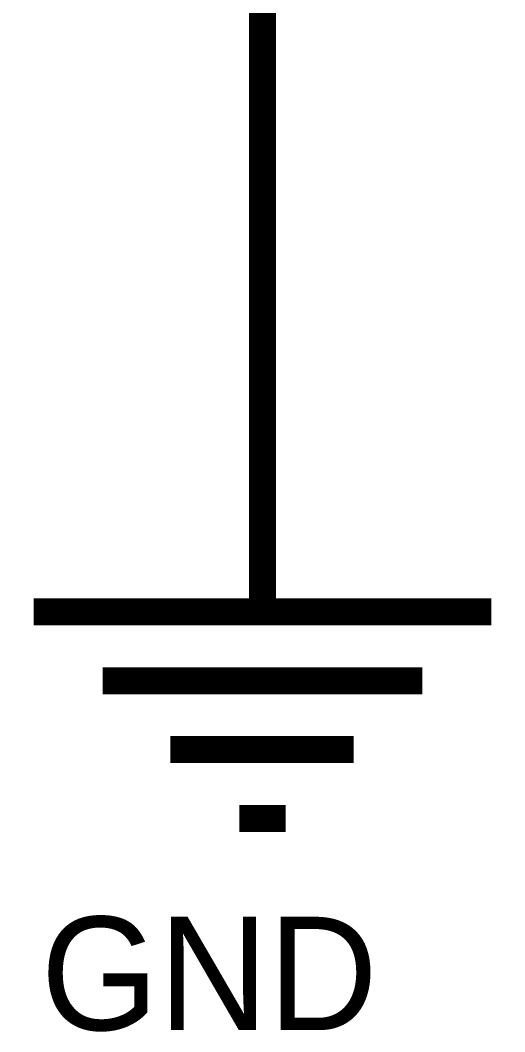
# Model space of a CAD drawing. Header units: millimetres. Extents: x 0 to 394, y 0 to 282.
# Drawn here: x 122.32 to 127.7, y 222.8 to 234.02 of the extents above; entities that cross this region are included whole.
import ezdxf

# ---------------------------------------------------------------- set-up
doc = ezdxf.new("R2010")
doc.units = ezdxf.units.MM
doc.layers.add('Sheet', color=255, linetype='Continuous')

msp = doc.modelspace()

# ---------------------------------------------------------------- linework, layer by layer
at = {"layer": 'Sheet', "const_width": 0.3}
for points in [[(125.008, 229.997), (125.008, 234.995), (122.706, 234.995)], [(125.008, 229.997), (125.008, 227.459)], [(122.47, 227.459), (127.546, 227.459)], [(123.233, 226.695), (126.782, 226.695)], [(123.986, 225.932), (126.019, 225.932)], [(124.75, 225.168), (125.266, 225.168)]]:
    msp.add_lwpolyline(points, dxfattribs=at)

# ---------------------------------------------------------------- texts
at = {"layer": 'Sheet'}
msp.add_text('GND', height=1.2579, dxfattribs=at).set_placement((122.548, 222.821))

doc.saveas('drawing.dxf')
